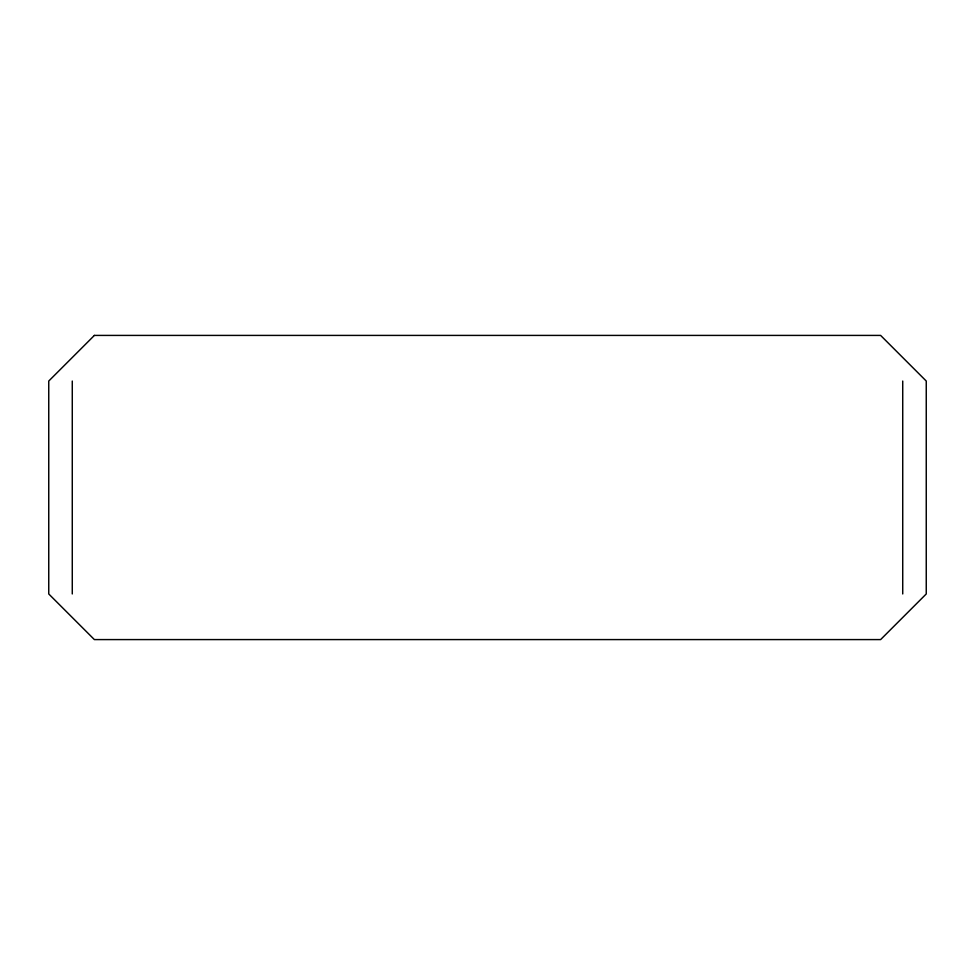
<?xml version="1.0" encoding="UTF-8"?>
<svg xmlns="http://www.w3.org/2000/svg" width="975" height="975" viewBox="0 0 975 975"><rect width="100%" height="100%" fill="white"/><g stroke="black" fill="none" stroke-linecap="round" stroke-linejoin="round"><path stroke-width="1.46" d="M902.728 381.042L902.728 593.958M72.272 381.042L72.272 593.958M94.38 335.412L48.75 381.042L48.75 593.958L94.38 639.588L880.62 639.588L926.25 593.958L926.25 381.042L880.62 335.412L94.38 335.412"/></g></svg>
